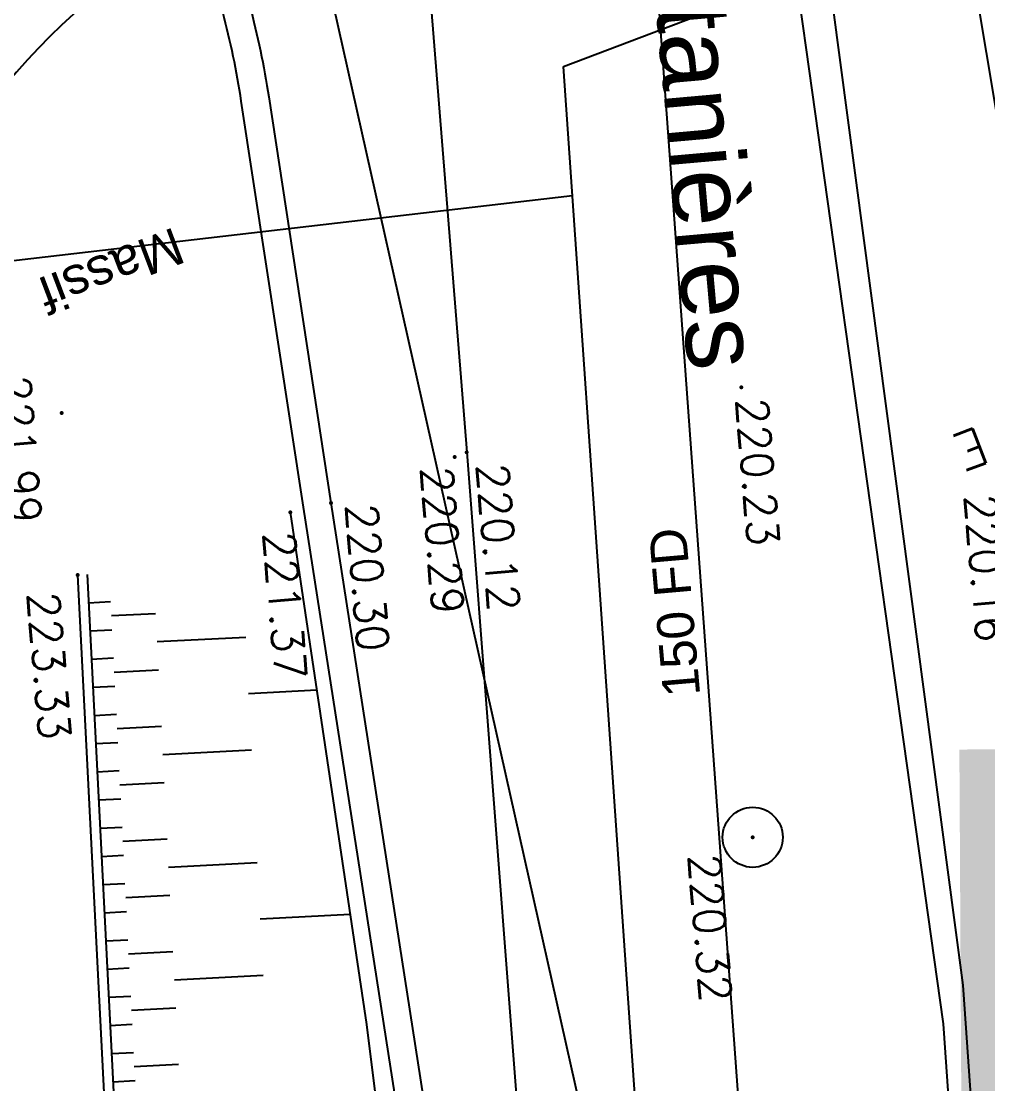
# Model space of a CAD drawing. Header units: metres. Extents: x 1841041 to 1841282, y 5171502 to 5171751.
# Drawn here: x 1841059.16 to 1841069.61, y 5171569.82 to 5171581.31 of the extents above; entities that cross this region are included whole.
import ezdxf
from ezdxf.enums import TextEntityAlignment as Align
from ezdxf.lldxf.tags import DXFTag

# ---------------------------------------------------------------- set-up
doc = ezdxf.new("R2010")
doc.units = ezdxf.units.M
doc.header["$PDSIZE"] = -0.004
for name, color, linetype, true_color in [('AEP_SSL', 4, 'Continuous', 0x00ffff), ('EDF_SSL', 1, 'Texte-Electricite', 0xff0000), ('Fond topo - ASS', 5, 'Continuous', 0x0000ff), ('Fond topo - CLO_MUR', 9, 'Continuous', 0x808080), ('Fond topo - EAU_TXT', 4, 'Continuous', 0x00ffff), ('Fond topo - TAL', 7, 'Continuous', 0x7f3f00), ('Fond topo - TAL_HAC', 7, 'Continuous', 0xa57c00), ('Fond topo - VEG_TXT', 3, 'Continuous', 0x00ff00), ('Fond topo - VOI_NOM', 7, 'Continuous', 0x999999), ('GAZ_SSL', 7, 'Texte-GAZ', 0xff6600), ('SA - enrobés', 7, 'Continuous', 0xdddddd), ('TELECOM_SSL', 3, 'Texte-Telecom', 0x00ff00), ('UNITAIRE SSL', 7, 'UNITAIRE', 0x808000)]:
    doc.layers.add(name, color=color, linetype=linetype, true_color=true_color)
for name, color, linetype, lineweight, true_color in [('Fond topo - P', 3, 'Continuous', 50, 0x00ff00), ('Fond topo - VOI', 7, 'Continuous', 25, 0x999999), ('Fond topo - Z_500', 1, 'Continuous', 9, 0xff0000)]:
    doc.layers.add(name, color=color, linetype=linetype, lineweight=lineweight, true_color=true_color)
doc.styles.add('2000_ARIAL', font='arial.ttf', dxfattribs={"height": 0.4})
doc.styles.add('Lignes', font='arial.ttf', dxfattribs={"height": 0.35})
doc.styles.add('LignesA', font='arial.ttf', dxfattribs={"height": 0.35})
doc.styles.add('SIMPLEX', font='simplex_.ttf', dxfattribs={"height": 1.25})
doc.styles.add('TP-C_Autocad_Standard', font='simplex_.ttf', dxfattribs={"height": 1})
doc.styles.add('Tronçons', font='arial.ttf', dxfattribs={"height": 0.25})
tags = doc.linetypes.add('L16', pattern=[0.375, 0.3, -0.075]).pattern_tags.tags
tags[6:7] = [DXFTag(74, 4), DXFTag(75, 0), DXFTag(340, '0'), DXFTag(46, 0.0), DXFTag(50, 0.0), DXFTag(44, 0.0), DXFTag(45, 0.0)]
tags[4:5] = [DXFTag(74, 4), DXFTag(75, 0), DXFTag(340, '0'), DXFTag(46, 0.0), DXFTag(50, 0.0), DXFTag(44, 0.0), DXFTag(45, 0.0)]
tags = doc.linetypes.add('L8', pattern=[0.225, 0.15, -0.075]).pattern_tags.tags
tags[6:7] = [DXFTag(74, 4), DXFTag(75, 0), DXFTag(340, '0'), DXFTag(46, 0.0), DXFTag(50, 0.0), DXFTag(44, 0.0), DXFTag(45, 0.0)]
tags[4:5] = [DXFTag(74, 4), DXFTag(75, 0), DXFTag(340, '0'), DXFTag(46, 0.0), DXFTag(50, 0.0), DXFTag(44, 0.0), DXFTag(45, 0.0)]
tags = doc.linetypes.add('Texte-Electricite', pattern='A,5,-0.25,["ELEC",Lignes,S=1,R=0,X=0,Y=-0.18],-1.25', length=6.5).pattern_tags.tags
tags[15:16] = [DXFTag(74, 4), DXFTag(75, 0), DXFTag(340, '0'), DXFTag(46, 0.0), DXFTag(50, 0.0), DXFTag(44, 0.0), DXFTag(45, 0.0)]
tags[4:5] = [DXFTag(74, 4), DXFTag(75, 0), DXFTag(340, '0'), DXFTag(46, 0.0), DXFTag(50, 0.0), DXFTag(44, 0.0), DXFTag(45, 0.0)]
tags = doc.linetypes.add('Texte-GAZ', pattern='A,5,-0.25,["GAZ",Lignes,S=1,R=0,X=0,Y=-0.18],-1.25', length=6.5).pattern_tags.tags
tags[15:16] = [DXFTag(74, 4), DXFTag(75, 0), DXFTag(340, '0'), DXFTag(46, 0.0), DXFTag(50, 0.0), DXFTag(44, 0.0), DXFTag(45, 0.0)]
tags[4:5] = [DXFTag(74, 4), DXFTag(75, 0), DXFTag(340, '0'), DXFTag(46, 0.0), DXFTag(50, 0.0), DXFTag(44, 0.0), DXFTag(45, 0.0)]
tags = doc.linetypes.add('Texte-HT', pattern='A,5,-0.25,["HT",Lignes,S=1,R=0,X=0,Y=-0.18],-1.25', length=6.5).pattern_tags.tags
tags[15:16] = [DXFTag(74, 4), DXFTag(75, 0), DXFTag(340, '0'), DXFTag(46, 0.0), DXFTag(50, 0.0), DXFTag(44, 0.0), DXFTag(45, 0.0)]
tags[4:5] = [DXFTag(74, 4), DXFTag(75, 0), DXFTag(340, '0'), DXFTag(46, 0.0), DXFTag(50, 0.0), DXFTag(44, 0.0), DXFTag(45, 0.0)]
tags = doc.linetypes.add('Texte-Telecom', pattern='A,5,-0.25,["TEL",Lignes,S=1,R=0,X=0,Y=-0.18],-1.25', length=6.5).pattern_tags.tags
tags[15:16] = [DXFTag(74, 4), DXFTag(75, 0), DXFTag(340, '0'), DXFTag(46, 0.0), DXFTag(50, 0.0), DXFTag(44, 0.0), DXFTag(45, 0.0)]
tags[4:5] = [DXFTag(74, 4), DXFTag(75, 0), DXFTag(340, '0'), DXFTag(46, 0.0), DXFTag(50, 0.0), DXFTag(44, 0.0), DXFTag(45, 0.0)]
tags = doc.linetypes.add('Texte-TelecomA', pattern='A,5,-0.25,["TEL",LignesA,S=1,R=0,X=0,Y=-0.18],-1.25', length=6.5).pattern_tags.tags
tags[15:16] = [DXFTag(74, 4), DXFTag(75, 0), DXFTag(340, '0'), DXFTag(46, 0.0), DXFTag(50, 0.0), DXFTag(44, 0.0), DXFTag(45, 0.0)]
tags[4:5] = [DXFTag(74, 4), DXFTag(75, 0), DXFTag(340, '0'), DXFTag(46, 0.0), DXFTag(50, 0.0), DXFTag(44, 0.0), DXFTag(45, 0.0)]
tags = doc.linetypes.add('UNITAIRE', pattern='A,0.25,-0.2,0,-0.2,0.25,-0.3,["UNI",TP-C_Autocad_Standard,S=0.15,R=0,X=-0.1,Y=-0.05],-0.45', length=1.65).pattern_tags.tags
tags[23:24] = [DXFTag(74, 4), DXFTag(75, 0), DXFTag(340, '0'), DXFTag(46, 0.0), DXFTag(50, 0.0), DXFTag(44, 0.0), DXFTag(45, 0.0)]
tags[12:13] = [DXFTag(74, 4), DXFTag(75, 0), DXFTag(340, '0'), DXFTag(46, 0.0), DXFTag(50, 0.0), DXFTag(44, 0.0), DXFTag(45, 0.0)]
tags[10:11] = [DXFTag(74, 4), DXFTag(75, 0), DXFTag(340, '0'), DXFTag(46, 0.0), DXFTag(50, 0.0), DXFTag(44, 0.0), DXFTag(45, 0.0)]
tags[8:9] = [DXFTag(74, 4), DXFTag(75, 0), DXFTag(340, '0'), DXFTag(46, 0.0), DXFTag(50, 0.0), DXFTag(44, 0.0), DXFTag(45, 0.0)]
tags[6:7] = [DXFTag(74, 4), DXFTag(75, 0), DXFTag(340, '0'), DXFTag(46, 0.0), DXFTag(50, 0.0), DXFTag(44, 0.0), DXFTag(45, 0.0)]
tags[4:5] = [DXFTag(74, 4), DXFTag(75, 0), DXFTag(340, '0'), DXFTag(46, 0.0), DXFTag(50, 0.0), DXFTag(44, 0.0), DXFTag(45, 0.0)]

# ---------------------------------------------------------------- blocks, each defined once
blk = doc.blocks.new('ASS03')
at = {"ltscale": 2}
for radius in [0.5, 0.01]:
    blk.add_circle((0, 0), radius, dxfattribs=at)
blk = doc.blocks.new('EAU99')
at = {"style": 'SIMPLEX'}
blk.add_text('E', height=0.4, dxfattribs=at).set_placement((0, 0), align=Align.MIDDLE_CENTER)
blk = doc.blocks.new('PTOPO')
at = {"color": 0, "ltscale": 2}
blk.add_point((0, 0), dxfattribs=at)

msp = doc.modelspace()

# ---------------------------------------------------------------- hatches: boundary and pattern name
at = {"layer": 'SA - enrobés'}
msp.add_hatch(color=256, dxfattribs=at).paths.add_polyline_path([(1841069.804, 5171573.439), (1841069.304, 5171573.436), (1841069.362, 5171563.003), (1841071.492, 5171561.688), (1841071.54, 5171561.047), (1841072.039, 5171561.084), (1841071.972, 5171561.979), (1841069.861, 5171563.282)])

# ---------------------------------------------------------------- linework, layer by layer
at = {"layer": 'AEP_SSL', "elevation": 0, "flags": 128}
for points in [[(1841072.922, 5171520.491), (1841070.714, 5171536.918), (1841069.065, 5171540.141), (1841065.884, 5171583.877), (1841068.052, 5171592.112), (1841066.183, 5171601.282), (1841065.017, 5171606.606), (1841064.032, 5171608.882)], [(1841062.488, 5171608.107), (1841068.855, 5171585.853), (1841069.082, 5171584.022), (1841070.722, 5171574.244), (1841073.199, 5171544.534), (1841074.904, 5171520.129)]]:
    msp.add_lwpolyline(points, dxfattribs=at)
at = {"layer": 'EDF_SSL', "linetype": 'Texte-HT', "elevation": 0, "flags": 128}
for points in [[(1841071.394, 5171538.016), (1841069.131, 5171570.473), (1841066.559, 5171588.759), (1841065.752, 5171592.817), (1841060.849, 5171591.727), (1841058.604, 5171591.16), (1841052.851, 5171587.325)], [(1841071.64, 5171538.05), (1841069.345, 5171570.89), (1841067.769, 5171582.732), (1841085.594, 5171589.055)]]:
    msp.add_lwpolyline(points, dxfattribs=at)
at = {"layer": 'Fond topo - CLO_MUR', "ltscale": 2, "flags": 128}
msp.add_lwpolyline([(1841061.524, 5171559.857), (1841064.091, 5171560.046), (1841063.545, 5171566.53), (1841063.351, 5171568.738), (1841062.214, 5171576.055), (1841061.542, 5171580.442, 0.026907), (1841061.341, 5171581.406, 0.382646), (1841061.073, 5171581.582, 0.006707), (1841060.186, 5171581.435), (1841060.133, 5171581.73, -0.006707), (1841061.028, 5171581.879, -0.382646), (1841061.631, 5171581.483, -0.026907), (1841061.839, 5171580.488), (1841062.511, 5171576.101), (1841063.649, 5171568.774), (1841063.844, 5171566.556), (1841064.415, 5171559.769), (1841061.546, 5171559.558)], format="xyb", dxfattribs=at)
at = {"layer": 'Fond topo - TAL', "linetype": 'L8', "ltscale": 2, "flags": 128}
msp.add_lwpolyline([(1841062.07, 5171576.001), (1841062.896, 5171570.463), (1841063.35, 5171566.822), (1841063.798, 5171560.552)], dxfattribs=at)
at = {"layer": 'Fond topo - TAL', "ltscale": 2, "flags": 128}
msp.add_lwpolyline([(1841059.874, 5171575.327), (1841060.541, 5171562.233), (1841060.642, 5171560.194)], dxfattribs=at)
at = {"layer": 'Fond topo - TAL_HAC', "ltscale": 2}
for p, q in [((1841059.889, 5171575.023), (1841060.129, 5171575.035)), ((1841060.137, 5171574.883), (1841060.616, 5171574.907)), ((1841059.905, 5171574.718), (1841060.144, 5171574.73)), ((1841060.632, 5171574.603), (1841061.59, 5171574.651)), ((1841059.92, 5171574.414), (1841060.16, 5171574.426)), ((1841060.168, 5171574.274), (1841060.647, 5171574.298)), ((1841059.936, 5171574.109), (1841060.175, 5171574.121)), ((1841061.621, 5171574.042), (1841062.357, 5171574.08)), ((1841059.951, 5171573.805), (1841060.191, 5171573.817)), ((1841060.199, 5171573.665), (1841060.678, 5171573.689)), ((1841059.967, 5171573.5), (1841060.207, 5171573.512)), ((1841060.694, 5171573.384), (1841061.652, 5171573.433)), ((1841059.982, 5171573.196), (1841060.222, 5171573.208)), ((1841060.23, 5171573.055), (1841060.709, 5171573.08)), ((1841059.998, 5171572.891), (1841060.238, 5171572.903)), ((1841060.013, 5171572.586), (1841060.253, 5171572.599)), ((1841060.261, 5171572.446), (1841060.74, 5171572.471)), ((1841060.029, 5171572.282), (1841060.269, 5171572.294)), ((1841060.756, 5171572.166), (1841061.715, 5171572.215)), ((1841060.044, 5171571.977), (1841060.284, 5171571.99)), ((1841060.292, 5171571.837), (1841060.771, 5171571.862)), ((1841060.06, 5171571.673), (1841060.3, 5171571.685)), ((1841061.746, 5171571.606), (1841062.718, 5171571.656)), ((1841060.076, 5171571.368), (1841060.315, 5171571.381)), ((1841060.323, 5171571.228), (1841060.802, 5171571.253)), ((1841060.091, 5171571.064), (1841060.331, 5171571.076)), ((1841060.818, 5171570.948), (1841061.777, 5171570.997)), ((1841060.107, 5171570.759), (1841060.346, 5171570.772)), ((1841060.354, 5171570.619), (1841060.833, 5171570.644)), ((1841060.122, 5171570.455), (1841060.362, 5171570.467)), ((1841060.138, 5171570.15), (1841060.377, 5171570.163)), ((1841060.385, 5171570.01), (1841060.864, 5171570.035)), ((1841060.153, 5171569.846), (1841060.393, 5171569.858))]:
    msp.add_line(p, q, dxfattribs=at)
at = {"layer": 'Fond topo - VOI', "ltscale": 2, "flags": 128}
for points in [[(1841063.072, 5171588.271), (1841063.505, 5171582.569), (1841063.978, 5171576.648), (1841064.746, 5171566.663), (1841065.735, 5171554.25), (1841066.912, 5171539.085), (1841067.362, 5171533.111, -0.018575), (1841067.559, 5171527.929, 0.004565), (1841067.621, 5171521.766)], [(1841060.133, 5171581.73, 0.172051), (1841057.225, 5171577.037, 0.056774), (1841057.068, 5171575.479)]]:
    msp.add_lwpolyline(points, format="xyb", dxfattribs=at)
msp.add_lwpolyline([(1841060.441, 5171562.228), (1841059.774, 5171575.322)], dxfattribs=at)
at = {"layer": 'GAZ_SSL', "linetype": 'Texte-GAZ', "elevation": 0, "flags": 128}
msp.add_lwpolyline([(1841065.024, 5171580.818), (1841138.137, 5171608.564), (1841159.35, 5171616.145), (1841159.914, 5171616.409), (1841160.145, 5171622.136), (1841159.102, 5171639.543), (1841164.153, 5171643.441), (1841164.469, 5171645.228), (1841200.839, 5171674.074), (1841202.603, 5171674.33), (1841210.107, 5171680.196), (1841214.836, 5171683.783), (1841216.916, 5171683.646), (1841221.962, 5171674.967), (1841234.094, 5171656.346), (1841238.869, 5171656.619), (1841240.586, 5171654.207), (1841247.13, 5171658.668), (1841254.301, 5171661.473)], dxfattribs=at)
at = {"layer": 'GAZ_SSL', "elevation": 0, "flags": 128}
for points in [[(1841068.893, 5171525.074), (1841065.024, 5171580.818)], [(1841065.121, 5171579.42), (1841058.958, 5171578.702), (1841058.275, 5171579.634), (1841052.318, 5171578.982)]]:
    msp.add_lwpolyline(points, dxfattribs=at)
at = {"layer": 'TELECOM_SSL', "linetype": 'Texte-TelecomA', "elevation": 0, "flags": 128}
msp.add_lwpolyline([(1841076.202, 5171523.58), (1841072.099, 5171575.531, 0.105936), (1841064.767, 5171609.252)], format="xyb", dxfattribs=at)
at = {"layer": 'UNITAIRE SSL', "ltscale": 2, "elevation": 0, "flags": 128}
msp.add_lwpolyline([(1841069.524, 5171550.301), (1841058.419, 5171599.849)], dxfattribs=at)

# ---------------------------------------------------------------- block references
at = {"layer": 'Fond topo - ASS', "ltscale": 2, "xscale": 0.65, "yscale": 0.65, "rotation": 89.1261311044283}
msp.add_blockref('ASS03', (1841067.07, 5171572.488), dxfattribs=at)
at = {"layer": 'Fond topo - EAU_TXT', "linetype": 'L16', "ltscale": 2, "rotation": 200.7892219420748}
msp.add_blockref('EAU99', (1841069.43, 5171576.686), dxfattribs=at)
at = {"layer": 'Fond topo - P', "ltscale": 2}
ref = msp.add_blockref('PTOPO', (1841059.601, 5171577.073), dxfattribs=dict(at, rotation=200.7892219420549))
ref.add_attrib('ALT', '221.99', (1841058.917, 5171577.466), dxfattribs={"layer": 'Fond topo - Z_500', "ltscale": 2, "height": 0.34, "rotation": 274.641, "style": 'SIMPLEX'})
ref = msp.add_blockref('PTOPO', (1841066.948, 5171577.351), dxfattribs=dict(at, rotation=200.7892219420549))
ref.add_attrib('ALT', '220.23', (1841066.89, 5171577.222), dxfattribs={"layer": 'Fond topo - Z_500', "ltscale": 2, "height": 0.34, "rotation": 274.641, "style": 'SIMPLEX'})
ref = msp.add_blockref('PTOPO', (1841063.978, 5171576.648), dxfattribs=dict(at, rotation=200.7892219420549))
ref.add_attrib('ALT', '220.12', (1841064.085, 5171576.515), dxfattribs={"layer": 'Fond topo - Z_500', "ltscale": 2, "height": 0.34, "rotation": 274.641, "style": 'SIMPLEX'})
ref = msp.add_blockref('PTOPO', (1841063.85, 5171576.598), dxfattribs=dict(at, rotation=200.7892219420549))
ref.add_attrib('ALT', '220.29', (1841063.482, 5171576.482), dxfattribs={"layer": 'Fond topo - Z_500', "ltscale": 2, "height": 0.34, "rotation": 274.641, "style": 'SIMPLEX'})
ref = msp.add_blockref('PTOPO', (1841069.87, 5171576.387), dxfattribs=dict(at, rotation=200.7892219420549))
ref.add_attrib('ALT', '220.16', (1841069.36, 5171576.181), dxfattribs={"layer": 'Fond topo - Z_500', "ltscale": 2, "height": 0.34, "rotation": 274.641, "style": 'SIMPLEX'})
ref = msp.add_blockref('PTOPO', (1841062.511, 5171576.101), dxfattribs=dict(at, rotation=200.7892219420549))
ref.add_attrib('ALT', '220.30', (1841062.671, 5171576.081), dxfattribs={"layer": 'Fond topo - Z_500', "ltscale": 2, "height": 0.34, "rotation": 274.641, "style": 'SIMPLEX'})
ref = msp.add_blockref('PTOPO', (1841062.07, 5171576.001), dxfattribs=dict(at, rotation=200.7892219420549))
ref.add_attrib('ALT', '221.37', (1841061.779, 5171575.778), dxfattribs={"layer": 'Fond topo - Z_500', "ltscale": 2, "height": 0.34, "rotation": 274.641, "style": 'SIMPLEX'})
ref = msp.add_blockref('PTOPO', (1841059.774, 5171575.322), dxfattribs=dict(at, rotation=200.7892219420549))
ref.add_attrib('ALT', '223.33', (1841059.23, 5171575.126), dxfattribs={"layer": 'Fond topo - Z_500', "ltscale": 2, "height": 0.34, "rotation": 274.641, "style": 'SIMPLEX'})
ref = msp.add_blockref('PTOPO', (1841067.07, 5171572.488), dxfattribs=dict(at, rotation=200.7892219420549))
ref.add_attrib('ALT', '220.32', (1841066.375, 5171572.294), dxfattribs={"layer": 'Fond topo - Z_500', "ltscale": 2, "height": 0.34, "rotation": 274.641, "style": 'SIMPLEX'})

# ---------------------------------------------------------------- texts
at = {"layer": 'AEP_SSL', "color": 4, "true_color": 0x00ffff, "style": 'Tronçons'}
msp.add_text('150 FD', height=0.4, rotation=94.974, dxfattribs=at).set_placement((1841066.503, 5171574.022))
at = {"layer": 'Fond topo - VEG_TXT', "style": '2000_ARIAL'}
msp.add_text('Massif', height=0.4, rotation=200.7892, dxfattribs=at).set_placement((1841060.819, 5171579.086))
at = {"layer": 'Fond topo - VOI_NOM', "style": '2000_ARIAL'}
msp.add_text('Rue  de  Fontanières', height=0.8, rotation=275.0746, dxfattribs=at).set_placement((1841065.452, 5171587.908))

doc.saveas('drawing.dxf')
